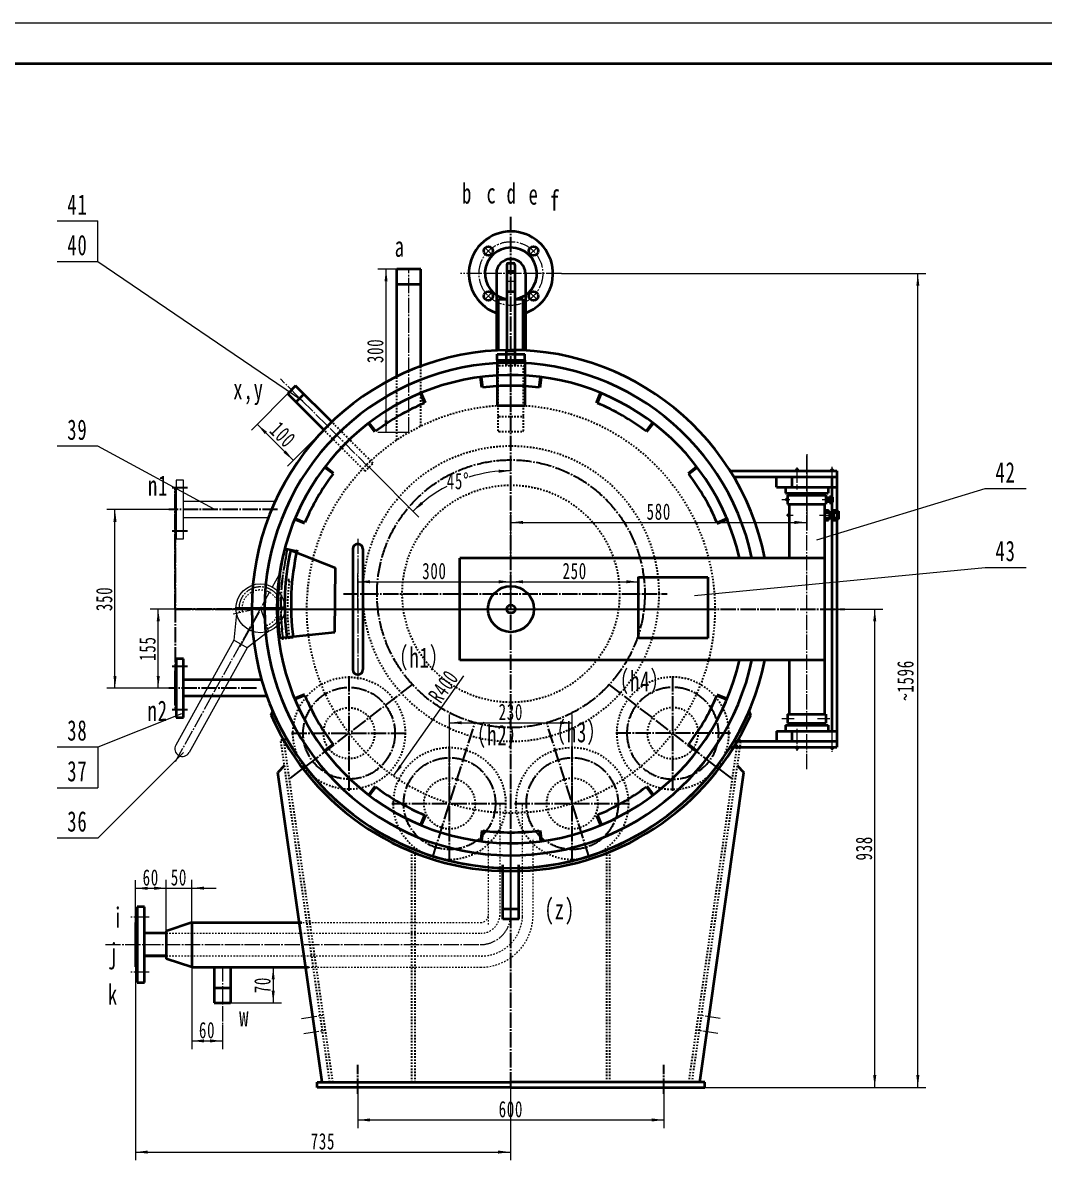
# Model space of a CAD drawing. Header units: millimetres. Extents: x -3364 to 3364, y -2376 to 2376.
# Drawn here: x -208 to 1795, y 145 to 2376 of the extents above; entities that cross this region are included whole.
import ezdxf

# ---------------------------------------------------------------- set-up
doc = ezdxf.new("R2010")
doc.units = ezdxf.units.MM
doc.linetypes.add('EB_DASH', pattern=[6, 3, -3])
doc.linetypes.add('EB_DASHDOT', pattern=[39, 30, -3, 3, -3])
doc.layers.get('0').update_dxf_attribs({"lineweight": 35})
for name, color, linetype, lineweight in [('CAXA0', 4, 'Continuous', 35), ('CAXA0层', 4, 'Continuous', 35), ('CAXA1', 1, 'EB_DASHDOT', 25), ('CAXA2', 6, 'EB_DASH', 25), ('CDR_DIM', 7, 'Continuous', 0), ('CDR_DWG1', 4, 'Continuous', 0), ('CDR_DWG3', 1, 'EB_DASHDOT', 0), ('CDR_DWG5', 6, 'EB_DASH', 0), ('CDR_TEXT', 7, 'Continuous', 0), ('尺寸线层', 3, 'Continuous', 18), ('粗实线层', 7, 'Continuous', 35), ('细实线层', 7, 'Continuous', 18)]:
    doc.layers.add(name, color=color, linetype=linetype, lineweight=lineweight)
doc.styles.add('标准', font='', dxfattribs={"width": 0.667})
doc.styles.get('标准').set_extended_font_data('宋体')
doc.dimstyles.new('标准', dxfattribs={"dimscale": 8, "dimtxt": 4, "dimasz": 3, "dimexe": 2, "dimexo": 0, "dimtad": 1, "dimdec": 0, "dimdsep": 46, "dimtxsty": '标准', "dimblk": '_CAXARROW', "dimcen": 0, "dimdle": 6, "dimadec": 0, "dimazin": 2, "dimtfac": 0.707107, "dimtdec": 0, "dimtmove": 2, "dimatfit": 3, "dimfxl": 1, "dimfrac": 2, "dimtolj": 1, "dimtzin": 0, "dimarcsym": 1})

# ---------------------------------------------------------------- blocks, each defined once
blk = doc.blocks.new('*X26')
at = {"layer": '细实线层', "lineweight": 18}
h = blk.add_hatch(color=0, dxfattribs=at)
edge = h.paths.add_edge_path(flags=0)
edge.add_arc((0, 0), 0, 0, 360)
at = {"layer": '细实线层', "color": 0}
for p, q in [((0, 0), (-167.7, -168)), ((-167.7, -168), (-247.7, -168))]:
    blk.add_line(p, q, dxfattribs=at)
at = {"layer": '细实线层', "color": 0, "lineweight": 18, "insert": (-207.7, -156), "char_height": 40, "width": 136, "attachment_point": 8, "line_spacing_factor": 1.15057, "style": '标准'}
blk.add_mtext('\\T1.1;36', dxfattribs=at)
blk = doc.blocks.new('*X27')
at = {"layer": '细实线层', "lineweight": 18}
h = blk.add_hatch(color=0, dxfattribs=at)
edge = h.paths.add_edge_path(flags=0)
edge.add_arc((0, 0), 0, 0, 360)
at = {"layer": '细实线层', "color": 0}
for p, q in [((0, 0), (-163.9, -65.3)), ((-163.9, -65.3), (-243.9, -65.3)), ((-163.9, -65.3), (-163.9, -145.3)), ((-243.9, -145.3), (-163.9, -145.3))]:
    blk.add_line(p, q, dxfattribs=at)
at = {"layer": '细实线层', "color": 0, "lineweight": 18, "char_height": 40, "width": 136, "attachment_point": 8, "line_spacing_factor": 1.15057, "style": '标准'}
for s, insert in [('\\T1.1;38', (-203.9, -53.3)), ('\\T1.1;37', (-203.9, -133.3))]:
    blk.add_mtext(s, dxfattribs=dict(at, insert=insert))
blk = doc.blocks.new('*X28')
at = {"layer": '细实线层', "lineweight": 18}
h = blk.add_hatch(color=0, dxfattribs=at)
edge = h.paths.add_edge_path(flags=0)
edge.add_arc((0, 0), 0, 0, 360)
at = {"layer": '细实线层', "color": 0}
for p, q in [((-226.6, 122.4), (-306.6, 122.4)), ((0, 0), (-226.6, 122.4))]:
    blk.add_line(p, q, dxfattribs=at)
at = {"layer": '细实线层', "color": 0, "lineweight": 18, "insert": (-266.6, 134.4), "char_height": 40, "width": 136, "attachment_point": 8, "line_spacing_factor": 1.15057, "style": '标准'}
blk.add_mtext('\\T1.1;39', dxfattribs=at)
blk = doc.blocks.new('*X29')
at = {"layer": '细实线层', "lineweight": 18}
h = blk.add_hatch(color=0, dxfattribs=at)
edge = h.paths.add_edge_path(flags=0)
edge.add_arc((0, 0), 0, 0, 360)
at = {"layer": '细实线层', "color": 0}
for p, q in [((-481.9, 353.2), (-401.9, 353.2)), ((-401.9, 273.2), (-401.9, 353.2)), ((-401.9, 273.2), (-481.9, 273.2)), ((0, 0), (-401.9, 273.2))]:
    blk.add_line(p, q, dxfattribs=at)
at = {"layer": '细实线层', "color": 0, "lineweight": 18, "char_height": 40, "width": 136, "attachment_point": 8, "line_spacing_factor": 1.15057, "style": '标准'}
for s, insert in [('\\T1.1;41', (-441.9, 365.2)), ('\\T1.1;40', (-441.9, 285.2))]:
    blk.add_mtext(s, dxfattribs=dict(at, insert=insert))
blk = doc.blocks.new('*X30')
at = {"layer": '细实线层', "lineweight": 18}
h = blk.add_hatch(color=0, dxfattribs=at)
edge = h.paths.add_edge_path(flags=0)
edge.add_arc((0, 0), 0, 0, 360)
at = {"layer": '细实线层', "color": 0}
for p, q in [((0, 0), (330.1, 100.7)), ((330.1, 100.7), (410.1, 100.7))]:
    blk.add_line(p, q, dxfattribs=at)
at = {"layer": '细实线层', "color": 0, "lineweight": 18, "insert": (370.1, 112.7), "char_height": 40, "width": 136, "attachment_point": 8, "line_spacing_factor": 1.15057, "style": '标准'}
blk.add_mtext('\\T1.1;42', dxfattribs=at)
blk = doc.blocks.new('*X31')
at = {"layer": '细实线层', "lineweight": 18}
h = blk.add_hatch(color=0, dxfattribs=at)
edge = h.paths.add_edge_path(flags=0)
edge.add_arc((0, 0), 0, 0, 360)
at = {"layer": '细实线层', "color": 0}
for p, q in [((0, 0), (570.1, 54.7)), ((570.1, 54.7), (650.1, 54.7))]:
    blk.add_line(p, q, dxfattribs=at)
at = {"layer": '细实线层', "color": 0, "lineweight": 18, "insert": (610.1, 66.7), "char_height": 40, "width": 136, "attachment_point": 8, "line_spacing_factor": 1.15057, "style": '标准'}
blk.add_mtext('\\T1.1;43', dxfattribs=at)
blk = doc.blocks.new('$CAXA_FRAME_13B17AC1$')
at = {"layer": '粗实线层'}
blk.add_line((-395.5, 287), (410.5, 287), dxfattribs=at)
at = {"layer": '细实线层'}
blk.add_line((-420.5, 297), (420.5, 297), dxfattribs=at)
blk = doc.blocks.new('*X67')
at = {"layer": '尺寸线层', "linetype": 'Continuous', "transparency": 16777216}
for points in [[(-27.1, 1421.2), (-30.1, 1397.2), (-24.1, 1397.2)], [(-27.1, 1071.2), (-30.1, 1095.2), (-24.1, 1095.2)]]:
    blk.add_hatch(color=0, dxfattribs=at).paths.add_polyline_path(points, flags=0)
at = {"layer": '尺寸线层', "color": 0, "linetype": 'Continuous', "transparency": 16777216}
for p, q in [((93.1, 1421.2), (-43.1, 1421.2)), ((-27.1, 1071.2), (-27.1, 1421.2)), ((93.1, 1071.2), (-43.1, 1071.2))]:
    blk.add_line(p, q, dxfattribs=at)
at = {"layer": '尺寸线层', "color": 0, "transparency": 16777216, "insert": (-48.1, 1246.2), "char_height": 32, "width": 90.499, "attachment_point": 5, "rotation": 90, "line_spacing_factor": 1.15057, "style": '标准'}
blk.add_mtext('\\T1.1;350', dxfattribs=at)
blk = doc.blocks.new('_CAXARROW')
blk.add_hatch(color=0).paths.add_polyline_path([(0, 0), (-1, 0.125), (-1, -0.125)], flags=0)
blk = doc.blocks.new('*X68')
at = {"layer": '尺寸线层', "linetype": 'Continuous', "transparency": 16777216}
for points in [[(57.7, 1226.2), (54.7, 1202.2), (60.7, 1202.2)], [(57.7, 1071.2), (54.7, 1095.2), (60.7, 1095.2)]]:
    blk.add_hatch(color=0, dxfattribs=at).paths.add_polyline_path(points, flags=0)
at = {"layer": '尺寸线层', "color": 0, "linetype": 'Continuous', "transparency": 16777216}
for p, q in [((91.1, 1226.2), (41.7, 1226.2)), ((57.7, 1071.2), (57.7, 1226.2)), ((93.1, 1071.2), (41.7, 1071.2))]:
    blk.add_line(p, q, dxfattribs=at)
at = {"layer": '尺寸线层', "color": 0, "transparency": 16777216, "insert": (36.7, 1148.7), "char_height": 32, "width": 86.467, "attachment_point": 5, "rotation": 90, "line_spacing_factor": 1.15057, "style": '标准'}
blk.add_mtext('\\T1.1;155', dxfattribs=at)
blk = doc.blocks.new('*X75')
at = {"layer": '尺寸线层', "linetype": 'Continuous', "transparency": 16777216}
for points in [[(628.8, 1003.2), (652.8, 1006.2), (652.8, 1000.2)], [(869.4, 1003.2), (845.4, 1006.2), (845.4, 1000.2)]]:
    blk.add_hatch(color=0, dxfattribs=at).paths.add_polyline_path(points, flags=0)
at = {"layer": '尺寸线层', "color": 0, "linetype": 'Continuous', "transparency": 16777216}
for p, q in [((628.8, 844.7), (628.8, 1019.2)), ((869.4, 844.7), (869.4, 1019.2)), ((628.8, 1003.2), (869.4, 1003.2))]:
    blk.add_line(p, q, dxfattribs=at)
at = {"layer": '尺寸线层', "color": 0, "transparency": 16777216, "insert": (749.1, 1024.2), "char_height": 32, "width": 90.973, "attachment_point": 5, "line_spacing_factor": 1.15057, "style": '标准'}
blk.add_mtext('\\T1.1;230', dxfattribs=at)
blk = doc.blocks.new('*X89')
at = {"layer": '尺寸线层', "linetype": 'Continuous', "transparency": 16777216}
for points in [[(251.8, 1588.6), (266.6, 1569.5), (270.8, 1573.8)], [(322.5, 1517.9), (303.4, 1532.8), (307.6, 1537)]]:
    blk.add_hatch(color=0, dxfattribs=at).paths.add_polyline_path(points, flags=0)
at = {"layer": '尺寸线层', "color": 0, "linetype": 'Continuous', "transparency": 16777216}
for p, q in [((319.2, 1656.1), (240.4, 1577.3)), ((322.5, 1517.9), (251.8, 1588.6)), ((389.9, 1585.4), (311.2, 1506.6))]:
    blk.add_line(p, q, dxfattribs=at)
at = {"layer": '尺寸线层', "color": 0, "transparency": 16777216, "insert": (302, 1568.1), "char_height": 32, "width": 87.178, "attachment_point": 5, "rotation": 315, "line_spacing_factor": 1.15057, "style": '标准'}
blk.add_mtext('\\T1.1;100', dxfattribs=at)
blk = doc.blocks.new('*X90')
at = {"layer": '尺寸线层', "linetype": 'Continuous', "transparency": 16777216}
for points in [[(749.1, 1497.5), (725.3, 1493.5), (724.9, 1499.5)], [(557.2, 1418.1), (577, 1432), (573, 1436.6)]]:
    blk.add_hatch(color=0, dxfattribs=at).paths.add_polyline_path(points, flags=0)
at = {"layer": '尺寸线层', "color": 0, "linetype": 'Continuous', "transparency": 16777216}
blk.add_line((471.1, 1504.2), (568.5, 1406.7), dxfattribs=at)
for start, end in [(90, 107.6265), (117.5522, 135)]:
    blk.add_arc((749.1, 1226.2), 271.4, start, end, dxfattribs=at)
at = {"layer": '尺寸线层', "color": 0, "transparency": 16777216, "insert": (645.3, 1476.9), "char_height": 32, "width": 86.704, "attachment_point": 5, "line_spacing_factor": 1.15057, "style": '标准'}
blk.add_mtext('\\T1.1;45%%D', dxfattribs=at)
blk = doc.blocks.new('*X91')
at = {"layer": '尺寸线层', "linetype": 'Continuous', "transparency": 16777216}
for points in [[(504.3, 1892.6), (501.3, 1868.6), (507.3, 1868.6)], [(504.3, 1572.6), (501.3, 1596.6), (507.3, 1596.6)]]:
    blk.add_hatch(color=0, dxfattribs=at).paths.add_polyline_path(points, flags=0)
at = {"layer": '尺寸线层', "color": 0, "linetype": 'Continuous', "transparency": 16777216}
for p, q in [((549.1, 1892.6), (488.3, 1892.6)), ((504.3, 1572.6), (504.3, 1892.6)), ((549.1, 1572.6), (488.3, 1572.6))]:
    blk.add_line(p, q, dxfattribs=at)
at = {"layer": '尺寸线层', "color": 0, "transparency": 16777216, "insert": (483.3, 1732.6), "char_height": 32, "width": 90.499, "attachment_point": 5, "rotation": 90, "line_spacing_factor": 1.15057, "style": '标准'}
blk.add_mtext('\\T1.1;300', dxfattribs=at)
blk = doc.blocks.new('*X92')
at = {"layer": '尺寸线层', "linetype": 'Continuous', "transparency": 16777216}
for points in [[(449.1, 1279.7), (473.1, 1282.7), (473.1, 1276.7)], [(749.2, 1279.7), (725.2, 1282.7), (725.2, 1276.7)]]:
    blk.add_hatch(color=0, dxfattribs=at).paths.add_polyline_path(points, flags=0)
at = {"layer": '尺寸线层', "color": 0, "linetype": 'Continuous', "transparency": 16777216}
for p, q in [((449.1, 1226.2), (449.1, 1295.7)), ((749.2, 1226), (749.2, 1295.7)), ((449.1, 1279.7), (749.2, 1279.7))]:
    blk.add_line(p, q, dxfattribs=at)
at = {"layer": '尺寸线层', "color": 0, "transparency": 16777216, "insert": (599.2, 1300.7), "char_height": 32, "width": 90.499, "attachment_point": 5, "line_spacing_factor": 1.15057, "style": '标准'}
blk.add_mtext('\\T1.1;300', dxfattribs=at)
blk = doc.blocks.new('*X93')
at = {"layer": '尺寸线层', "linetype": 'Continuous', "transparency": 16777216}
blk.add_hatch(color=0, dxfattribs=at).paths.add_polyline_path([(519.1, 899), (530.4, 920.3), (535.3, 916.9)], flags=0)
at = {"layer": '尺寸线层', "color": 0, "linetype": 'Continuous', "transparency": 16777216}
blk.add_line((519.1, 899), (656.9, 1095), dxfattribs=at)
at = {"layer": '尺寸线层', "color": 0, "linetype": 'Continuous', "transparency": 16777216, "insert": (616.9, 1074.6), "char_height": 32, "width": 125.313, "attachment_point": 5, "rotation": 54.8874, "line_spacing_factor": 1.15057, "style": '标准'}
blk.add_mtext('\\T1.1;R400', dxfattribs=at)
blk = doc.blocks.new('*X94')
at = {"layer": '尺寸线层', "linetype": 'Continuous', "transparency": 16777216}
for points in [[(13.1, 161.3), (37.1, 164.3), (37.1, 158.3)], [(748, 161.3), (724, 164.3), (724, 158.3)]]:
    blk.add_hatch(color=0, dxfattribs=at).paths.add_polyline_path(points, flags=0)
at = {"layer": '尺寸线层', "color": 0, "linetype": 'Continuous', "transparency": 16777216}
for p, q in [((13.1, 538.1), (13.1, 145.3)), ((748, 288.2), (748, 145.3)), ((13.1, 161.3), (748, 161.3))]:
    blk.add_line(p, q, dxfattribs=at)
at = {"layer": '尺寸线层', "color": 0, "transparency": 16777216, "insert": (380.6, 182.3), "char_height": 32, "width": 89.55, "attachment_point": 5, "line_spacing_factor": 1.15057, "style": '标准'}
blk.add_mtext('\\T1.1;735', dxfattribs=at)
blk = doc.blocks.new('*X100')
at = {"layer": '尺寸线层', "linetype": 'Continuous', "transparency": 16777216}
for points in [[(1462.4, 1226.2), (1459.4, 1202.2), (1465.4, 1202.2)], [(1462.4, 288.2), (1459.4, 312.2), (1465.4, 312.2)]]:
    blk.add_hatch(color=0, dxfattribs=at).paths.add_polyline_path(points, flags=0)
at = {"layer": '尺寸线层', "color": 0, "linetype": 'Continuous', "transparency": 16777216}
for p, q in [((1363.6, 1226.2), (1478.4, 1226.2)), ((1462.4, 288.2), (1462.4, 1226.2)), ((1129.1, 288.2), (1478.4, 288.2))]:
    blk.add_line(p, q, dxfattribs=at)
at = {"layer": '尺寸线层', "color": 0, "transparency": 16777216, "insert": (1441.4, 757.2), "char_height": 32, "width": 90.973, "attachment_point": 5, "rotation": 90, "line_spacing_factor": 1.15057, "style": '标准'}
blk.add_mtext('\\T1.1;938', dxfattribs=at)
blk = doc.blocks.new('*X101')
at = {"layer": '尺寸线层', "linetype": 'Continuous', "transparency": 16777216}
for points in [[(1546.9, 1884.2), (1543.9, 1860.2), (1549.9, 1860.2)], [(1546.9, 288.2), (1543.9, 312.2), (1549.9, 312.2)]]:
    blk.add_hatch(color=0, dxfattribs=at).paths.add_polyline_path(points, flags=0)
at = {"layer": '尺寸线层', "color": 0, "linetype": 'Continuous', "transparency": 16777216}
for p, q in [((848.1, 1884.2), (1562.9, 1884.2)), ((1546.9, 288.2), (1546.9, 1884.2)), ((1129.1, 288.2), (1562.9, 288.2))]:
    blk.add_line(p, q, dxfattribs=at)
at = {"layer": '尺寸线层', "color": 0, "transparency": 16777216, "insert": (1522.7, 1086.2), "char_height": 32, "width": 158.23, "attachment_point": 5, "rotation": 90, "line_spacing_factor": 1.15057, "style": '标准'}
blk.add_mtext('\\T1.1;~1596', dxfattribs=at)
blk = doc.blocks.new('*X102')
at = {"layer": '尺寸线层', "linetype": 'Continuous', "transparency": 16777216}
for points in [[(283.1, 523.8), (286.1, 499.8), (280.1, 499.8)], [(283.1, 453.8), (286.1, 477.8), (280.1, 477.8)]]:
    blk.add_hatch(color=0, dxfattribs=at).paths.add_polyline_path(points, flags=0)
at = {"layer": '尺寸线层', "color": 0, "linetype": 'Continuous', "transparency": 16777216}
for p, q in [((199.1, 523.8), (299.1, 523.8)), ((283.1, 523.8), (283.1, 453.8)), ((199.1, 453.8), (299.1, 453.8))]:
    blk.add_line(p, q, dxfattribs=at)
at = {"layer": '尺寸线层', "color": 0, "transparency": 16777216, "insert": (262.1, 488.8), "char_height": 32, "width": 64, "attachment_point": 5, "rotation": 90, "line_spacing_factor": 1.15057, "style": '标准'}
blk.add_mtext('\\T1.1;70', dxfattribs=at)
blk = doc.blocks.new('*X103')
at = {"layer": '尺寸线层', "linetype": 'Continuous', "transparency": 16777216}
for points in [[(123.4, 379.3), (147.4, 382.3), (147.4, 376.3)], [(183.5, 379.3), (159.5, 382.3), (159.5, 376.3)]]:
    blk.add_hatch(color=0, dxfattribs=at).paths.add_polyline_path(points, flags=0)
at = {"layer": '尺寸线层', "color": 0, "linetype": 'Continuous', "transparency": 16777216}
for p, q in [((123.4, 523.8), (123.4, 363.3)), ((183.5, 410.2), (183.5, 363.3)), ((123.4, 379.3), (183.5, 379.3))]:
    blk.add_line(p, q, dxfattribs=at)
at = {"layer": '尺寸线层', "color": 0, "transparency": 16777216, "insert": (153.5, 400.3), "char_height": 32, "width": 64, "attachment_point": 5, "line_spacing_factor": 1.15057, "style": '标准'}
blk.add_mtext('\\T1.1;60', dxfattribs=at)
blk = doc.blocks.new('*X104')
at = {"layer": '尺寸线层', "linetype": 'Continuous', "transparency": 16777216}
for points in [[(13.1, 678.6), (37.1, 681.6), (37.1, 675.6)], [(73.2, 678.6), (49.2, 681.6), (49.2, 675.6)]]:
    blk.add_hatch(color=0, dxfattribs=at).paths.add_polyline_path(points, flags=0)
at = {"layer": '尺寸线层', "color": 0, "linetype": 'Continuous', "transparency": 16777216}
for p, q in [((13.1, 611.4), (13.1, 694.6)), ((73.2, 594.8), (73.2, 694.6)), ((13.1, 678.6), (73.2, 678.6))]:
    blk.add_line(p, q, dxfattribs=at)
at = {"layer": '尺寸线层', "color": 0, "transparency": 16777216, "insert": (43.1, 699.6), "char_height": 32, "width": 64, "attachment_point": 5, "line_spacing_factor": 1.15057, "style": '标准'}
blk.add_mtext('\\T1.1;60', dxfattribs=at)
blk = doc.blocks.new('*X105')
at = {"layer": '尺寸线层', "linetype": 'Continuous', "transparency": 16777216}
for points in [[(73.2, 678.9), (49.2, 681.9), (49.2, 675.9)], [(123.4, 678.9), (147.4, 681.9), (147.4, 675.9)]]:
    blk.add_hatch(color=0, dxfattribs=at).paths.add_polyline_path(points, flags=0)
at = {"layer": '尺寸线层', "color": 0, "linetype": 'Continuous', "transparency": 16777216}
for p, q in [((73.2, 594.8), (73.2, 694.9)), ((123.4, 611.4), (123.4, 694.9)), ((25.2, 678.9), (171.4, 678.9))]:
    blk.add_line(p, q, dxfattribs=at)
at = {"layer": '尺寸线层', "color": 0, "transparency": 16777216, "insert": (98.3, 699.9), "char_height": 32, "width": 64, "attachment_point": 5, "line_spacing_factor": 1.15057, "style": '标准'}
blk.add_mtext('\\T1.1;50', dxfattribs=at)
blk = doc.blocks.new('*X106')
at = {"layer": '尺寸线层', "linetype": 'Continuous', "transparency": 16777216}
for points in [[(749.1, 1279.7), (773.1, 1282.7), (773.1, 1276.7)], [(999.3, 1279.7), (975.3, 1282.7), (975.3, 1276.7)]]:
    blk.add_hatch(color=0, dxfattribs=at).paths.add_polyline_path(points, flags=0)
at = {"layer": '尺寸线层', "color": 0, "linetype": 'Continuous', "transparency": 16777216}
for p, q in [((749.1, 1271.2), (749.1, 1295.7)), ((749.1, 1279.7), (999.3, 1279.7)), ((999.3, 1289), (999.3, 1263.7))]:
    blk.add_line(p, q, dxfattribs=at)
at = {"layer": '尺寸线层', "color": 0, "transparency": 16777216, "insert": (874.2, 1300.7), "char_height": 32, "width": 90.973, "attachment_point": 5, "line_spacing_factor": 1.15057, "style": '标准'}
blk.add_mtext('\\T1.1;250', dxfattribs=at)
blk = doc.blocks.new('*X107')
at = {"layer": '尺寸线层', "linetype": 'Continuous', "transparency": 16777216}
for points in [[(749.1, 1396.1), (773.1, 1399.1), (773.1, 1393.1)], [(1329.1, 1396.1), (1305.1, 1399.1), (1305.1, 1393.1)]]:
    blk.add_hatch(color=0, dxfattribs=at).paths.add_polyline_path(points, flags=0)
at = {"layer": '尺寸线层', "color": 0, "linetype": 'Continuous', "transparency": 16777216}
for p, q in [((1329.1, 1530), (1329.1, 1380.1)), ((749.1, 1326.2), (749.1, 1412.1)), ((749.1, 1396.1), (1329.1, 1396.1))]:
    blk.add_line(p, q, dxfattribs=at)
at = {"layer": '尺寸线层', "color": 0, "transparency": 16777216, "insert": (1039.1, 1417.1), "char_height": 32, "width": 90.499, "attachment_point": 5, "line_spacing_factor": 1.15057, "style": '标准'}
blk.add_mtext('\\T1.1;580', dxfattribs=at)
blk = doc.blocks.new('*X111')
at = {"layer": '尺寸线层', "linetype": 'Continuous', "transparency": 16777216}
for points in [[(449.1, 224.3), (473.1, 227.3), (473.1, 221.3)], [(1049.1, 224.3), (1025.1, 227.3), (1025.1, 221.3)]]:
    blk.add_hatch(color=0, dxfattribs=at).paths.add_polyline_path(points, flags=0)
at = {"layer": '尺寸线层', "color": 0, "linetype": 'Continuous', "transparency": 16777216}
for p, q in [((449.1, 275.3), (449.1, 208.3)), ((1049.1, 275.3), (1049.1, 208.3)), ((449.1, 224.3), (1049.1, 224.3))]:
    blk.add_line(p, q, dxfattribs=at)
at = {"layer": '尺寸线层', "color": 0, "transparency": 16777216, "insert": (749.1, 245.3), "char_height": 32, "width": 91.21, "attachment_point": 5, "line_spacing_factor": 1.15057, "style": '标准'}
blk.add_mtext('\\T1.1;600', dxfattribs=at)
blk = doc.blocks.new('C$201303D1B5874DD2A6E2AF8BE2DF7C56')
at = {"layer": 'CAXA1', "linetype": 'EB_DASHDOT', "lineweight": 25}
for p, q in [((113, 0), (113, 226)), ((0, 113), (226, 113))]:
    blk.add_line(p, q, dxfattribs=at)
blk.add_circle((113, 113), 90, dxfattribs=at)
at = {"layer": 'CAXA2', "linetype": 'EB_DASH', "lineweight": 25}
for radius in [110, 50]:
    blk.add_circle((113, 113), radius, dxfattribs=at)

msp = doc.modelspace()

# ---------------------------------------------------------------- linework, layer by layer
at = {"linetype": 'Continuous', "lineweight": 0}
for p, q in [((526.3, 1863), (526.3, 1892.6)), ((571.3, 1863), (571.3, 1892.6)), ((1366.6, 1444), (1374, 1444)), ((1366.6, 1437.7), (1374, 1437.7)), ((1363.6, 1415.3), (1381.3, 1415.3)), ((1363.6, 1405.4), (1381.3, 1405.4)), ((168.5, 483.4), (168.5, 453.8)), ((198.1, 483.4), (198.1, 453.8))]:
    msp.add_line(p, q, dxfattribs=at)
at = {"layer": 'CAXA0', "linetype": 'Continuous', "lineweight": 35}
for p, q in [((741.1, 1901.5), (741.1, 1734.2)), ((744.1, 1904.5), (754.1, 1904.5)), ((757.1, 1901.5), (757.1, 1734.2)), ((572.3, 1892.6), (525.3, 1892.6)), ((525.3, 1682.2), (525.3, 1892.6)), ((572.3, 1702.4), (572.3, 1892.6)), ((720.6, 1884.2), (720.6, 1733.4)), ((741.1, 1889), (757.1, 1889)), ((777.6, 1884.2), (777.6, 1733.4)), ((572.3, 1863), (525.3, 1863)), ((725.1, 1834.2), (741.1, 1834.2)), ((725.1, 1733.6), (725.1, 1834.2)), ((741.1, 1849), (757.1, 1849)), ((757.1, 1834.2), (773.1, 1834.2)), ((773.1, 1733.6), (773.1, 1834.2)), ((721.9, 1714), (721.9, 1726)), ((721.9, 1726), (776.4, 1726)), ((740.6, 1731.3), (742.1, 1732.8)), ((740.6, 1704.1), (740.6, 1731.3)), ((742.1, 1732.8), (756.1, 1732.8)), ((756.1, 1732.8), (757.6, 1731.3)), ((757.6, 1704.1), (757.6, 1731.3)), ((776.4, 1714), (776.4, 1726)), ((721.9, 1714), (776.4, 1714)), ((721.9, 1714), (721.9, 1625.4)), ((776.4, 1714), (776.4, 1625.4)), ((692, 1660.4), (689.2, 1681.2)), ((693.9, 1660.7), (691.2, 1681.5)), ((804.3, 1660.7), (807.1, 1681.5)), ((806.3, 1660.4), (809, 1681.2)), ((326.9, 1664), (311.5, 1648.2)), ((397.8, 1593.1), (326.9, 1664)), ((382.2, 1577.5), (311.5, 1648.2)), ((327.6, 1632.1), (343.2, 1647.7)), ((579.7, 1630.1), (571.6, 1649.5)), ((581.5, 1630.8), (573.5, 1650.2)), ((916.7, 1630.8), (924.8, 1650.2)), ((918.6, 1630.1), (926.6, 1649.5)), ((721.9, 1625.4), (776.4, 1625.4)), ((482.5, 1573.6), (469.7, 1590.3)), ((484.1, 1574.9), (471.3, 1591.5)), ((1014.2, 1574.9), (1027, 1591.5)), ((1015.8, 1573.6), (1028.5, 1590.3)), ((400.4, 1491.2), (383.8, 1504)), ((401.6, 1492.8), (385, 1505.6)), ((1096.6, 1492.8), (1113.3, 1505.6)), ((1097.8, 1491.2), (1114.5, 1504)), ((1178.9, 1497), (1388.2, 1497)), ((1311.4, 1501.8), (1307.9, 1498.4)), ((1308.2, 1501.7), (1311.7, 1498.3)), ((1380, 1501.4), (1376.6, 1497.9)), ((1376.8, 1501.3), (1380.3, 1497.8)), ((1388.2, 1497), (1388.2, 955.3)), ((1186.1, 1485.2), (1388.2, 1485.2)), ((1270, 1465.5), (1270, 1485.2)), ((1299.9, 1485.2), (1299.9, 1465.5)), ((1378.4, 1485.2), (1378.4, 1461)), ((1270, 1465.5), (1388.2, 1465.5)), ((1287.3, 1465.5), (1287.3, 1453.7)), ((1287.3, 1453.7), (1371, 1453.7)), ((1310.4, 1453.7), (1310.4, 1449.7)), ((1347.8, 1453.7), (1347.8, 1449.7)), ((1371, 1465.5), (1371, 1453.7)), ((1378.4, 1465.5), (1378.4, 986.8)), ((1290.3, 1442.7), (1286.8, 1439.2)), ((1287, 1442.6), (1290.5, 1439.1)), ((1291.7, 1449.7), (1291.7, 1432)), ((1291.7, 1449.7), (1366.6, 1449.7)), ((1291.7, 1432), (1366.6, 1432)), ((1294.7, 1432), (1294.7, 1349.3)), ((1294.7, 1432), (1294.7, 1326.2)), ((1363.6, 1432), (1363.6, 1020.3)), ((1363.6, 1432), (1363.6, 1349.3)), ((1366.6, 1449.7), (1366.6, 1432)), ((1366.6, 1444.8), (1374, 1444.8)), ((1366.6, 1436.9), (1374, 1436.9)), ((1374, 1447.2), (1379, 1447.2)), ((1374, 1447.2), (1374, 1434.6)), ((1374, 1444), (1379.1, 1444)), ((1374, 1437.7), (1379.1, 1437.7)), ((1374, 1434.6), (1379.1, 1434.6)), ((1378.4, 1449.7), (1378.4, 1432)), ((1378.4, 1449.7), (1378.4, 1432)), ((1378.4, 1432), (1378.4, 1349.3)), ((1379.9, 1445.8), (1379.9, 1436)), ((1293.8, 1412.1), (1290.3, 1408.6)), ((1290.5, 1412), (1294, 1408.5)), ((1363.6, 1420.2), (1363.6, 1400.5)), ((1363.6, 1420.2), (1371.8, 1420.2)), ((1363.6, 1416.3), (1381.3, 1416.3)), ((1363.6, 1415.3), (1371.8, 1415.3)), ((1363.6, 1405.4), (1371.7, 1405.4)), ((1373.4, 1418.1), (1373.4, 1402.6)), ((1381.3, 1420.2), (1389.5, 1420.2)), ((1381.3, 1420.2), (1381.3, 1400.5)), ((1381.3, 1415.3), (1389.5, 1415.3)), ((1381.3, 1405.4), (1389.5, 1405.4)), ((1391.2, 1418.1), (1391.2, 1402.6)), ((344.5, 1393.8), (325.1, 1401.8)), ((345.2, 1395.6), (325.8, 1403.7)), ((1153, 1395.6), (1175.2, 1404.8)), ((1153.8, 1393.8), (1176, 1403)), ((1363.6, 1404.4), (1381.3, 1404.4)), ((1363.6, 1400.5), (1371.6, 1400.5)), ((1381.3, 1400.5), (1389.4, 1400.5)), ((318.9, 1341.3), (405.5, 1307.3)), ((439.3, 1344), (439.3, 1107.6)), ((459, 1344), (459, 1107.6)), ((649.1, 1126.2), (649.1, 1326.2)), ((1363.6, 1326.2), (649.1, 1326.2)), ((403.6, 1180.6), (405.5, 1307.3)), ((999.3, 1169), (999.3, 1289.4)), ((999.3, 1289), (1135.3, 1289)), ((1135.3, 1289), (1135.3, 1169)), ((309.8, 1171.3), (403.6, 1180.6)), ((1135.3, 1169), (999.3, 1169)), ((107.1, 1128.7), (93.1, 1128.7)), ((93.1, 1128.7), (93.1, 1013.7)), ((107.1, 1013.7), (107.1, 1128.7)), ((1363.6, 1126.2), (649.1, 1126.2)), ((1294.7, 1126.2), (1294.7, 1020.3)), ((93.1, 1105.2), (91.1, 1105.2)), ((91.1, 1105.2), (91.1, 1037.2)), ((260.5, 1087.2), (107.1, 1087.2)), ((270.8, 1055.2), (107.1, 1055.2)), ((344.5, 1058.5), (325.1, 1050.5)), ((345.2, 1056.7), (325.8, 1048.7)), ((1153, 1056.7), (1172.4, 1048.7)), ((1153.8, 1058.5), (1173.2, 1050.5)), ((91.1, 1037.2), (93.1, 1037.2)), ((279, 1018.3), (282.1, 1026.3)), ((1219.2, 1018.3), (1216.1, 1026.3)), ((93.1, 1013.7), (107.1, 1013.7)), ((279, 1018.3), (284.5, 1020.8)), ((1219.2, 1018.3), (1213.7, 1020.8)), ((1291.7, 1020.3), (1291.7, 1002.6)), ((1291.7, 1020.3), (1366.6, 1020.3)), ((1366.6, 1020.3), (1366.6, 1002.6)), ((1270, 986.8), (1270, 967.1)), ((1270, 986.8), (1388.2, 986.8)), ((1287.3, 998.6), (1287.3, 986.8)), ((1287.3, 998.6), (1371, 998.6)), ((1291.7, 1002.6), (1366.6, 1002.6)), ((1299.9, 986.8), (1299.9, 967.1)), ((1310.4, 1002.6), (1310.4, 998.6)), ((1347.8, 1002.6), (1347.8, 998.6)), ((1371, 998.6), (1371, 986.8)), ((304, 969.2), (298, 968.4)), ((309.2, 972.2), (304, 969.2)), ((400.4, 961.1), (383.8, 948.3)), ((401.6, 959.5), (385, 946.7)), ((1096.6, 959.5), (1113.3, 946.7)), ((1097.8, 961.1), (1114.5, 948.3)), ((1186.1, 967.1), (1388.2, 967.1)), ((1194.3, 969.2), (1200.2, 968.4)), ((1178.9, 955.3), (1388.2, 955.3)), ((1311.4, 954.5), (1308, 951)), ((1308.2, 954.4), (1311.7, 950.9)), ((1380.1, 954.1), (1376.6, 950.6)), ((1376.8, 954), (1380.3, 950.5)), ((305.4, 919.2), (292.2, 906)), ((1192.8, 919.2), (1206, 906)), ((378.9, 298.2), (292.2, 906)), ((1119.4, 298.2), (1206, 906)), ((482.5, 878.7), (469.7, 862)), ((484.1, 877.5), (471.3, 860.8)), ((1014.2, 877.5), (1027, 860.8)), ((1015.8, 878.7), (1028.5, 862)), ((579.7, 822.3), (571.6, 802.9)), ((581.5, 821.5), (573.5, 802.1)), ((916.7, 821.5), (924.8, 802.1)), ((918.6, 822.3), (926.6, 802.9)), ((692, 791.9), (689.2, 771.1)), ((693.9, 791.7), (691.2, 770.8)), ((804.3, 791.7), (807.1, 770.8)), ((806.3, 791.9), (809, 771.1)), ((733.4, 618.2), (733.4, 724.4)), ((764.9, 618.2), (764.9, 724.4)), ((16.1, 642), (16.1, 546)), ((30.9, 642), (16.1, 642)), ((30.9, 546), (30.9, 642)), ((764.9, 637.9), (733.4, 637.9)), ((13.1, 611.4), (13.1, 524.8)), ((16.1, 611.4), (13.1, 611.4)), ((123.4, 611.4), (73.2, 594.8)), ((123.4, 611.4), (123.4, 523.8)), ((123.4, 611.4), (339.4, 611.4)), ((764.9, 618.2), (733.4, 618.2)), ((13.1, 590.3), (13.2, 590.3)), ((73.2, 590.3), (31.9, 590.3)), ((73.2, 594.8), (73.2, 540.6)), ((13.1, 546), (13.1, 546)), ((16.1, 546), (16.1, 494.2)), ((30.9, 494.2), (30.9, 546)), ((30.9, 546), (73.2, 546)), ((73.2, 545.9), (31.9, 545.9)), ((123.4, 523.8), (73.2, 540.6)), ((13.1, 524.8), (16.1, 524.8)), ((123.4, 523.8), (352.6, 523.8)), ((167.6, 523.8), (167.6, 453.8)), ((199.1, 523.8), (199.1, 453.8)), ((16.1, 494.2), (30.9, 494.2)), ((167.6, 483.4), (199.1, 483.4)), ((167.6, 453.8), (199.1, 453.8)), ((369.1, 288.2), (369.1, 298.2)), ((369.1, 298.2), (749.1, 298.2)), ((1129.1, 298.2), (749.1, 298.2)), ((1129.1, 298.2), (749.1, 298.2)), ((1129.1, 288.2), (1129.1, 298.2)), ((1129.1, 288.2), (1129.1, 298.2)), ((749.1, 288.2), (369.1, 288.2)), ((749.1, 288.2), (1129.1, 288.2)), ((749.1, 288.2), (1129.1, 288.2))]:
    msp.add_line(p, q, dxfattribs=at)
at = {"layer": 'CAXA0'}
for p, q in [((305.8, 1345), (329.4, 1339.6)), ((210, 1227.7), (306, 1227.7)), ((296.3, 1169.5), (309.8, 1171.3)), ((309.8, 1171.3), (322.3, 1171.3))]:
    msp.add_line(p, q, dxfattribs=at)
at = {"layer": 'CAXA0', "linetype": 'Continuous', "lineweight": 35}
for centre, radius in [((704.9, 1928.4), 9), ((793.3, 1928.4), 9), ((704.9, 1840), 9), ((793.3, 1840), 9), ((749.1, 1226.2), 45), ((749.1, 1226.2), 8.25)]:
    msp.add_circle(centre, radius, dxfattribs=at)
for centre, radius, start, end in [((749.1, 1884.2), 82.5, 286.9124, 253.0876), ((749.1, 1884.2), 51, 279.0248, 260.9752), ((749.1, 1884.2), 28.5, 0, 180), ((744.1, 1901.5), 3, 90, 180), ((754.1, 1901.5), 3, 0, 90), ((749.1, 1226.2), 508, 11.3528, 348.6472), ((749.1, 1226.2), 483, 11.9489, 348.0511), ((749.1, 1226.2), 459, 12.5837, 347.4163), ((749.1, 1226.2), 438, 82.7616, 97.2384), ((749.1, 1226.2), 438, 112.7616, 127.2384), ((749.1, 1226.2), 438, 52.7616, 67.2384), ((749.1, 1226.2), 438, 142.7616, 157.2384), ((749.1, 1226.2), 438, 22.7616, 37.2384), ((749.2, 1226), 445.5, 165, 165.0601), ((449.1, 1344), 9.85, 360, 180), ((749.2, 1226), 459, 168.2696, 168.8828), ((749.2, 1226), 445.5, 169.7081, 169.8283), ((749.2, 1226), 445.5, 179.2445, 179.3647), ((749.2, 1226), 459, 182.5742, 183.1874), ((749.2, 1226), 459, 184.9583, 185.5715), ((749.2, 1226), 459, 187.3424, 187.9556), ((449.1, 1107.6), 9.85, 180, 0), ((749.1, 1226.2), 438, 202.7616, 217.2384), ((749.1, 1226.2), 438, 322.7616, 337.2384), ((749.1, 1226.2), 514, 203.85, 336.15), ((749.1, 1226.2), 508, 203.85, 336.15), ((749.1, 1226.2), 438, 232.7616, 247.2384), ((749.1, 1226.2), 438, 292.7616, 307.2384), ((749.1, 1226.2), 438, 262.7616, 277.2384)]:
    msp.add_arc(centre, radius, start, end, dxfattribs=at)
at = {"layer": 'CAXA0'}
for centre, radius, start, end in [((750.9, 1233), 459, 165.8854, 187.9556), ((792.8, 1235.1), 487.3, 167.2907, 187.5284), ((805.3, 1235.1), 487.3, 167.2907, 187.5284)]:
    msp.add_arc(centre, radius, start, end, dxfattribs=at)
at = {"layer": 'CAXA0层', "linetype": 'Continuous', "lineweight": 0}
for p, q in [((93.1, 1478.7), (93.1, 1363.7)), ((107.1, 1478.7), (93.1, 1478.7)), ((107.1, 1363.7), (107.1, 1478.7)), ((91.1, 1455.2), (91.1, 1387.2)), ((93.1, 1455.2), (91.1, 1455.2)), ((287, 1437.2), (107.1, 1437.2)), ((91.1, 1387.2), (93.1, 1387.2)), ((273.7, 1405.2), (107.1, 1405.2)), ((93.1, 1363.7), (107.1, 1363.7))]:
    msp.add_line(p, q, dxfattribs=at)
at = {"layer": 'CAXA1', "linetype": 'EB_DASHDOT', "lineweight": 25}
for p, q in [((749.1, 288.2), (749.1, 1996.1)), ((749.1, 1574.1), (749.1, 1734.3)), ((115.1, 1463.7), (83.1, 1463.7)), ((291.8, 1421.2), (78.7, 1421.2)), ((115.1, 1378.7), (83.1, 1378.7)), ((420.6, 1256.2), (1055.7, 1256.2)), ((91.1, 1226.2), (1152.1, 1226.2)), ((263.1, 1226.2), (1404.1, 1226.2)), ((346.1, 1226.2), (1152.1, 1226.2)), ((317, 894.6), (556.2, 1078.1)), ((1181.3, 894.6), (942, 1078.1)), ((1219.2, 1018.3), (1213.7, 1020.8)), ((595.8, 739.8), (678.8, 1003.2)), ((902.5, 739.8), (819.4, 1003.2)), ((628.8, 731.7), (628.8, 957.7)), ((869.4, 731.7), (869.4, 957.7)), ((748.7, 627.3), (748.7, 780.1)), ((449.1, 275.3), (449.1, 332.5)), ((1049.1, 275.3), (1049.1, 332.5))]:
    msp.add_line(p, q, dxfattribs=at)
at = {"layer": 'CAXA1'}
for p, q in [((91.1, 1226.2), (91.1, 1463.7)), ((91.1, 1463.7), (91.1, 1028.7)), ((302.9, 1332.8), (304.6, 1340.2)), ((308.7, 1331.5), (312, 1345.7)), ((293.4, 1269.7), (294.7, 1283.8)), ((299.3, 1269.1), (300.7, 1283.2)), ((241.1, 1226.2), (91.1, 1226.2)), ((295.7, 1174.4), (294.1, 1188.5)), ((302.4, 1168.1), (300, 1189.1)), ((115.1, 1113.7), (83.1, 1113.7)), ((250.2, 1071.2), (78.7, 1071.2)), ((115.1, 1028.7), (83.1, 1028.7))]:
    msp.add_line(p, q, dxfattribs=at)
at = {"layer": 'CAXA1', "linetype": 'EB_DASHDOT', "lineweight": 25}
msp.add_circle((749.1, 1256.2), 262.5, dxfattribs=at)
at = {"layer": 'CAXA1'}
msp.add_arc((753.6, 1233), 455.6, 167.5205, 186.4218, dxfattribs=at)
at = {"layer": 'CAXA2'}
for p, q in [((572.3, 1584.9), (572.3, 1702.4)), ((724.1, 1702.6), (725.6, 1704.1)), ((724.1, 1605.6), (724.1, 1702.6)), ((725.6, 1704.1), (772.6, 1704.1)), ((772.6, 1704.1), (774.1, 1702.6)), ((774.1, 1605.6), (774.1, 1702.6)), ((525.3, 1557.7), (525.3, 1682.2)), ((478.9, 1512), (397.8, 1593.1)), ((724.1, 1605.6), (725.6, 1604.1)), ((724.1, 1602.6), (725.6, 1604.1)), ((724.1, 1575.6), (724.1, 1602.6)), ((725.6, 1604.1), (772.6, 1604.1)), ((772.6, 1604.1), (774.1, 1605.6)), ((772.6, 1604.1), (774.1, 1602.6)), ((774.1, 1575.6), (774.1, 1602.6)), ((463.3, 1496.4), (382.2, 1577.5)), ((724.1, 1575.6), (725.6, 1574.1)), ((725.6, 1574.1), (772.6, 1574.1)), ((772.6, 1574.1), (774.1, 1575.6)), ((463.3, 1496.4), (478.9, 1512)), ((314.6, 1281.3), (293.8, 1284.1)), ((314.9, 1283.3), (294.1, 1286.1)), ((314.6, 1171), (293.8, 1168.2)), ((314.9, 1169), (294.1, 1166.2)), ((394.1, 298.2), (298.1, 968.3)), ((400.1, 298.2), (304, 969.2)), ((1098.1, 298.2), (1194.3, 969.2)), ((1104.2, 298.2), (1200.2, 968.3)), ((555.1, 298.2), (555.1, 750.2)), ((561.1, 298.2), (561.1, 750.2)), ((937.1, 298.2), (937.1, 750.2)), ((943.1, 298.2), (943.1, 750.2))]:
    msp.add_line(p, q, dxfattribs=at)
for centre, radius in [((749.1, 1226.2), 400), ((749.1, 1256.2), 290), ((749.1, 1256.2), 213)]:
    msp.add_circle(centre, radius, dxfattribs=at)
msp.add_arc((749.1, 1226.2), 438, 172.7616, 187.2384, dxfattribs=at)
at = {"layer": 'CDR_DIM', "linetype": 'Continuous', "lineweight": 0}
msp.add_line((255.5, 1220.3), (217.8, 1152.4), dxfattribs=at)
for centre, radius, start, end in [((1378, 1445.6), 1.88, 304.2765, 58.2051), ((1373.5, 1440.9), 6.47, 330.9146, 29.2253), ((1378, 1436.2), 1.93, 304.9628, 54.86), ((1365.8, 1410.4), 7.73, 319.4606, 38.7789), ((1370.9, 1403), 2.58, 286.5662, 71.4192), ((1370.8, 1417.7), 2.66, 293.2631, 68.5261), ((1383.5, 1410.4), 7.73, 319.4606, 38.7789), ((1388.6, 1403), 2.58, 286.5662, 71.4192), ((1388.5, 1417.7), 2.66, 293.2631, 68.5261)]:
    msp.add_arc(centre, radius, start, end, dxfattribs=at)
at = {"layer": 'CDR_DWG1', "linetype": 'Continuous', "lineweight": 0}
for p, q in [((211.1, 1217.3), (206, 1165)), ((273.9, 1182.4), (232.2, 1150.5)), ((206, 1165), (91.9, 959.6)), ((232.2, 1150.5), (206, 1165)), ((232.2, 1150.5), (118.1, 945))]:
    msp.add_line(p, q, dxfattribs=at)
msp.add_circle((258, 1227.7), 48, dxfattribs=at)
msp.add_arc((105, 952.3), 15, 150.945, 330.945, dxfattribs=at)
at = {"layer": 'CDR_DWG3', "linetype": 'EB_DASHDOT', "lineweight": 0}
for p, q in [((712.6, 1920.7), (697.3, 1936)), ((785.7, 1920.7), (801, 1936)), ((549.1, 1572.6), (549.1, 1892.6)), ((848.1, 1884.2), (650.1, 1884.2)), ((741.1, 1869), (757.1, 1869)), ((712.6, 1847.6), (697.3, 1832.3)), ((785.7, 1847.6), (801, 1832.3)), ((470.9, 1504), (297.1, 1677.8)), ((1329.1, 912.1), (1329.1, 1530)), ((1309.8, 1503.8), (1309.8, 1460.4)), ((1378.4, 1505), (1378.4, 1465.5)), ((1280.3, 1440.9), (1296.2, 1440.9)), ((1359.1, 1440.9), (1371.6, 1440.9)), ((1291.7, 1410.3), (1302.5, 1410.3)), ((1353.9, 1410.3), (1381.3, 1410.3)), ((449.1, 1364.2), (449.1, 1088.1)), ((294.7, 1293.8), (89.9, 925.1)), ((258, 1227.7), (204.3, 1215.9)), ((258, 1227.7), (273.9, 1182.4)), ((299.9, 1204.4), (289.6, 1210.1)), ((1280, 1011.4), (1304.3, 1011.4)), ((1350.2, 1011.4), (1374.5, 1011.4)), ((1309.8, 991.4), (1309.8, 948)), ((1378.4, 986.8), (1378.4, 946.4)), ((39.7, 622.3), (4.3, 622.3)), ((-46, 568.2), (689.6, 568.2)), ((39.7, 513.9), (4.3, 513.9)), ((183.5, 525.7), (183.5, 410.2)), ((338.7, 423.6), (380.4, 429.8)), ((1159.5, 423.6), (1117.9, 429.8)), ((343.2, 393.9), (384.8, 400.2)), ((1155.1, 393.9), (1113.4, 400.2))]:
    msp.add_line(p, q, dxfattribs=at)
msp.add_circle((749.1, 1884.2), 62.5, dxfattribs=at)
for centre, radius, start, end in [((258, 1227.7), 42, 289.445, 192.445), ((689.6, 627.3), 59.1, 270, 0)]:
    msp.add_arc(centre, radius, start, end, dxfattribs=at)
at = {"layer": 'CDR_DWG5', "linetype": 'EB_DASH', "lineweight": 0}
for p, q in [((727.2, 842.2), (727.2, 623.6)), ((771.5, 842.2), (771.5, 619.6)), ((704.9, 607.3), (704.9, 777.1)), ((792.5, 626.7), (792.5, 777.1)), ((334.9, 611.4), (690.2, 611.4)), ((73.2, 590.3), (691.2, 590.3)), ((73.2, 546), (695.5, 546)), ((345.8, 523.8), (692.2, 523.8))]:
    msp.add_line(p, q, dxfattribs=at)
for centre, radius, start, end in [((258, 1227.7), 36, 289.445, 192.445), ((689.6, 626.7), 102.9, 270, 0), ((689.6, 626.7), 15.3, 270, 0), ((690, 627.7), 37.4, 270, 0), ((691, 626.6), 80.8, 270, 0)]:
    msp.add_arc(centre, radius, start, end, dxfattribs=at)

# ---------------------------------------------------------------- block references
at = {"layer": '粗实线层', "xscale": 8, "yscale": 8, "zscale": 8}
msp.add_blockref('$CAXA_FRAME_13B17AC1$', (0, 0), dxfattribs=at)
at = {"layer": '粗实线层'}
for p in [(318.8, 869.7), (515.8, 731.7), (756.4, 731.7)]:
    msp.add_blockref('C$201303D1B5874DD2A6E2AF8BE2DF7C56', p, dxfattribs=at)
at = {"layer": '粗实线层', "xscale": -1}
msp.add_blockref('C$201303D1B5874DD2A6E2AF8BE2DF7C56', (1179.5, 869.7), dxfattribs=at)
at = {"layer": '细实线层'}
for name, p in [('*X29', (341.3, 1634.2)), ('*X28', (165.9, 1423)), ('*X30', (1348.9, 1361.7)), ('*X31', (1108.9, 1252.8)), ('*X27', (103.2, 1021)), ('*X26', (107, 945.2))]:
    msp.add_blockref(name, p, dxfattribs=at)

# ---------------------------------------------------------------- texts
at = {"layer": 'CDR_TEXT', "linetype": 'Continuous', "lineweight": 0, "char_height": 40, "attachment_point": 1, "style": '标准'}
for s, insert, width in [('\\T1.1;b', (653.4, 2061.4), 33.289), ('\\T1.1;d', (740.6, 2061.3), 32.667), ('\\T1.1;c', (701.3, 2061.6), 30.178), ('\\T1.1;e', (783.7, 2059.4), 30.178), ('\\T1.1;f', (825.7, 2047.3), 33.289), ('\\T1.1;a', (521.3, 1957.1), 34.844), ('\\T1.1;x,y', (204.8, 1677.8), 116.088), ('\\T1.1;n1', (37.5, 1488.3), 69.605), ('\\T1.1;n2', (36.7, 1046.8), 72.57), ('\\T1.1;(z)', (815, 657.8), 88.222), ('\\T1.1;i', (-30.7, 641.2), 23.022), ('\\T1.1;j', (-39, 571.2), 26.133), ('\\T1.1;k', (-41.1, 490.2), 34.533), ('\\T1.1;w', (216.4, 447.9), 39.2)]:
    msp.add_mtext(s, dxfattribs=dict(at, insert=insert, width=width))
at = {"layer": 'CDR_TEXT', "linetype": 'Continuous', "lineweight": 25, "char_height": 40.01, "width": 153.103, "attachment_point": 1, "style": '标准'}
for s, insert in [('\\T1.1;（h1）', (510, 1151)), ('\\T1.1;（h4）', (942.7, 1104.6)), ('\\T1.1;（h2）', (662.6, 999)), ('\\T1.1;（h3）', (818.8, 1004.9))]:
    msp.add_mtext(s, dxfattribs=dict(at, insert=insert))

# ---------------------------------------------------------------- dimensions: what is measured, and where the dimension line sits
at = {"layer": '尺寸线层'}
dim = msp.add_angular_dim_2l(base=(645.3, 1476.9), line1=((749.1, 823.2), (749.1, 1884.2)), line2=((471.1, 1504.2), (317.1, 1658.2)), text='45%%D', dimstyle='标准', override={"dimtad": 0, "dimtih": 1, "dimtoh": 1, "dimsah": 1, "dimtfill": 1}, dxfattribs=at)
dim.commit()
dim.dimension.update_dxf_attribs({"geometry": '*X90', "text_midpoint": (645.3, 1476.9)})
for base, p1, p2, angle, text, picture, middle in [((504.3, 1892.6), (549.1, 1572.6), (549.1, 1892.6), 90, '300', '*X91', (483.3, 1732.6)), ((251.8, 1588.6), (389.9, 1585.4), (319.2, 1656.1), 135, '100', '*X89', (302, 1568.1))]:
    dim = msp.add_linear_dim(base=base, p1=p1, p2=p2, angle=angle, text=text, dimstyle='标准', override={"dimsah": 1, "dimtfill": 1}, dxfattribs=at)
    dim.commit()
    dim.dimension.update_dxf_attribs({"geometry": picture, "text_midpoint": middle})
for base, p1, p2, angle, override, picture, middle in [((1546.9, 1884.2), (1129.1, 288.2), (848.1, 1884.2), 90, {"dimpost": '~<>', "dimsah": 1, "dimtfill": 1, "dimtzin": 0}, '*X101', (1522.7, 1086.2)), ((-27.1, 1421.2), (93.1, 1071.2), (93.1, 1421.2), 90, {"dimsah": 1, "dimtfac": 1, "dimtfill": 1, "dimtzin": 0}, '*X67', (-48.1, 1246.2)), ((57.7, 1226.2), (93.1, 1071.2), (91.1, 1226.2), 90, {"dimsah": 1, "dimtfac": 1, "dimtfill": 1, "dimtzin": 0}, '*X68', (36.7, 1148.7)), ((1462.4, 1226.2), (1129.1, 288.2), (1363.6, 1226.2), 90, {"dimsah": 1, "dimtfill": 1, "dimtzin": 0}, '*X100', (1441.4, 757.2)), ((283.1, 453.8), (199.1, 523.8), (199.1, 453.8), 270, {"dimsah": 1, "dimtfill": 1, "dimtzin": 0}, '*X102', (262.1, 488.8))]:
    dim = msp.add_linear_dim(base=base, p1=p1, p2=p2, angle=angle, dimstyle='标准', override=override, dxfattribs=at)
    dim.commit()
    dim.dimension.update_dxf_attribs({"geometry": picture, "text_midpoint": middle})
for base, p1, p2, override, picture, middle in [((1329.1, 1396.1), (749.1, 1326.2), (1329.1, 1530), {"dimsah": 1, "dimtfill": 1, "dimtzin": 0}, '*X107', (1039.1, 1417.1)), ((999.3, 1279.7), (749.1, 1271.2), (999.3, 1289), {"dimsah": 1, "dimtfill": 1, "dimtzin": 0}, '*X106', (874.2, 1300.7)), ((73.2, 678.6), (13.1, 611.4), (73.2, 594.8), {"dimsah": 1, "dimtfill": 1, "dimtzin": 0}, '*X104', (43.1, 699.6)), ((123.4, 678.9), (73.2, 594.8), (123.4, 611.4), {"dimsah": 1, "dimtfill": 1, "dimtzin": 0}, '*X105', (98.3, 699.9)), ((748, 161.3), (13.1, 538.1), (748, 288.2), {"dimsah": 1, "dimtfac": 1, "dimtfill": 1, "dimtzin": 0}, '*X94', (380.6, 182.3)), ((183.5, 379.3), (123.4, 523.8), (183.5, 410.2), {"dimsah": 1, "dimtfill": 1, "dimtzin": 0}, '*X103', (153.5, 400.3)), ((1049.1, 224.3), (449.1, 275.3), (1049.1, 275.3), {"dimsah": 1, "dimtfill": 1, "dimtzin": 0}, '*X111', (749.1, 245.3))]:
    dim = msp.add_linear_dim(base=base, p1=p1, p2=p2, dimstyle='标准', override=override, dxfattribs=at)
    dim.commit()
    dim.dimension.update_dxf_attribs({"geometry": picture, "text_midpoint": middle})
for base, p1, p2, text, override, picture, middle in [((749.2, 1279.7), (449.1, 1226.2), (749.2, 1226), '300', {"dimsah": 1, "dimtfill": 1}, '*X92', (599.2, 1300.7)), ((869.4, 1003.2), (628.8, 844.7), (869.4, 844.7), '230', {"dimsah": 1, "dimtfac": 1, "dimtfill": 1}, '*X75', (749.1, 1024.2))]:
    dim = msp.add_linear_dim(base=base, p1=p1, p2=p2, text=text, dimstyle='标准', override=override, dxfattribs=at)
    dim.commit()
    dim.dimension.update_dxf_attribs({"geometry": picture, "text_midpoint": middle})
dim = msp.add_radius_dim(center=(749.1, 1226.2), mpoint=(519.1, 899), dimstyle='标准', override={"dimpost": 'R<>', "dimsah": 1, "dimtfac": 1, "dimtfill": 1, "dimtzin": 0}, dxfattribs=at)
dim.commit()
dim.dimension.update_dxf_attribs({"geometry": '*X93', "text_midpoint": (634.1, 1062.6), "dimtype": 164})

doc.saveas('drawing.dxf')
